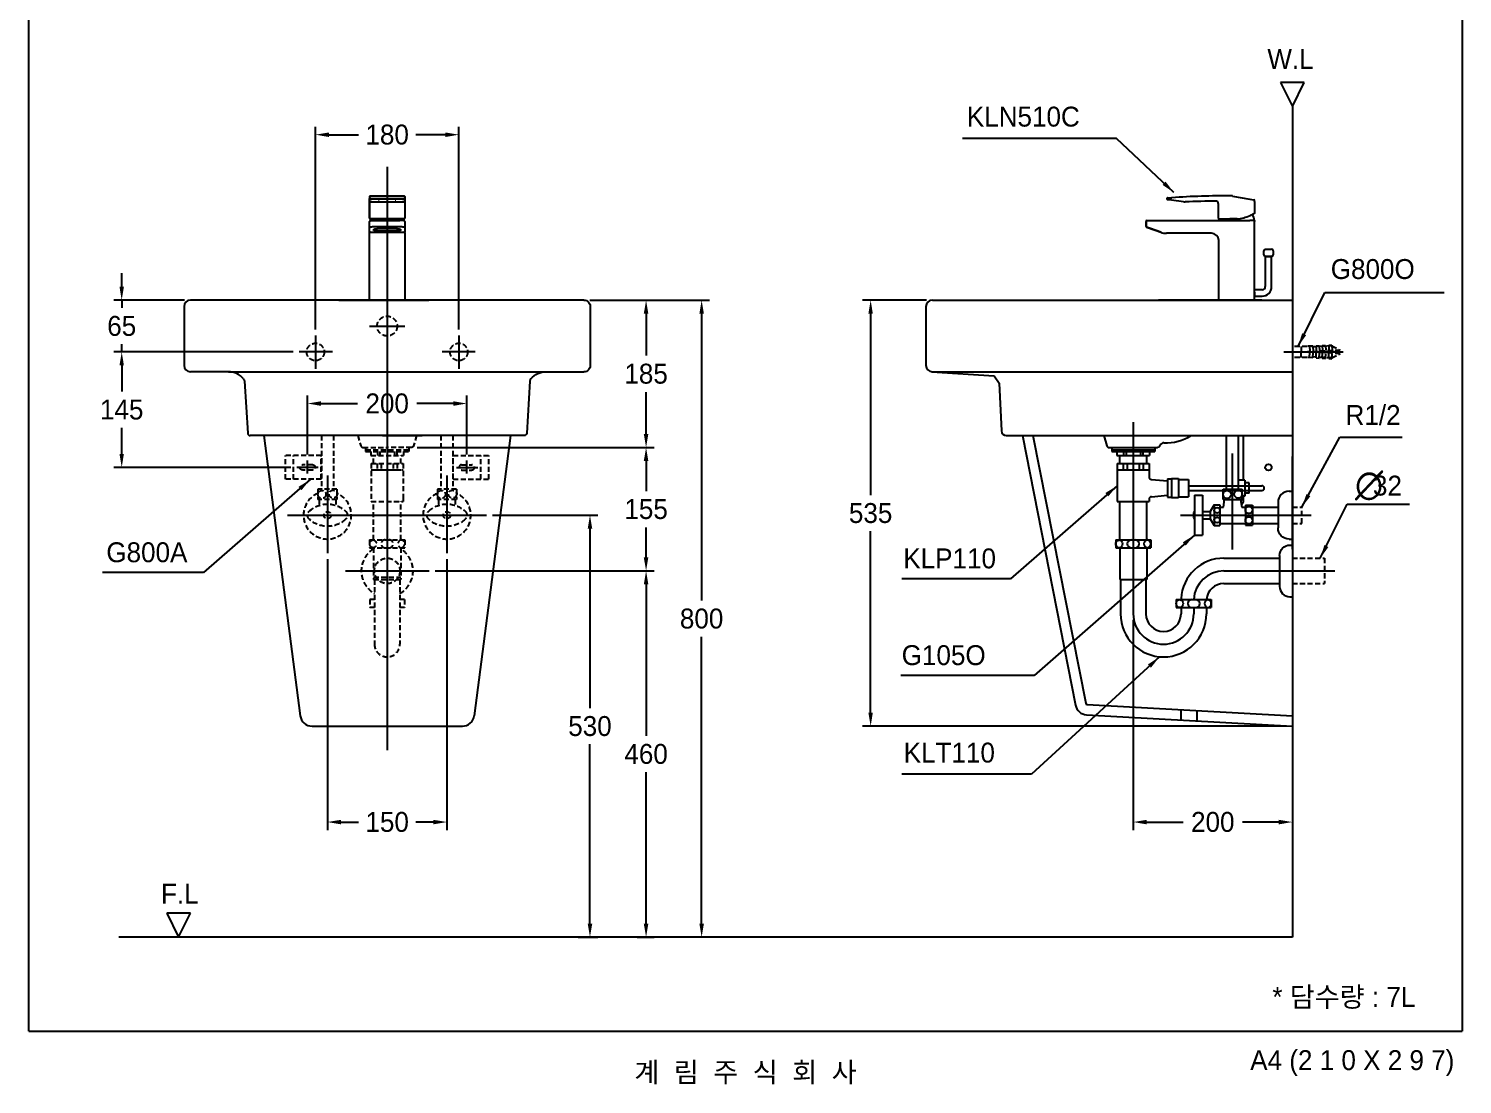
# Model space of a CAD drawing. Header units: millimetres. Extents: x 0 to 5737, y -67 to 2530.
# Drawn here: x 0 to 1800, y -67 to 1259 of the extents above; entities that cross this region are included whole.
import ezdxf
from ezdxf.enums import TextEntityAlignment as Align
from ezdxf.lldxf.tags import DXFTag

# ---------------------------------------------------------------- set-up
doc = ezdxf.new("R2010")
doc.units = ezdxf.units.MM
doc.linetypes.add('DASHED2', pattern=[9.525, 6.35, -3.175])
for name, color, linetype in [('TEXT', 7, 'Continuous'), ('내부선 및 부속', 4, 'Continuous'), ('도각라인', 7, 'Continuous'), ('외형선', 3, 'Continuous'), ('점선', 6, 'DASHED2'), ('중심선', 1, 'DASHED'), ('치수선', 7, 'Continuous')]:
    doc.layers.add(name, color=color, linetype=linetype)
doc.styles.add('____', font='')
doc.styles.add('타이틀', font='H2GTRM.TTF', dxfattribs={"height": 25})
doc.styles.get('____').set_extended_font_data('굴림')
tags = doc.linetypes.add('DASHDOT', pattern=[70, 31, -13, 13, -13]).pattern_tags.tags
tags[10:11] = [DXFTag(74, 4), DXFTag(75, 0), DXFTag(340, '0'), DXFTag(46, 0.0), DXFTag(50, 0.0), DXFTag(44, 0.0), DXFTag(45, 0.0)]
tags[8:9] = [DXFTag(74, 4), DXFTag(75, 0), DXFTag(340, '0'), DXFTag(46, 0.0), DXFTag(50, 0.0), DXFTag(44, 0.0), DXFTag(45, 0.0)]
tags[6:7] = [DXFTag(74, 4), DXFTag(75, 0), DXFTag(340, '0'), DXFTag(46, 0.0), DXFTag(50, 0.0), DXFTag(44, 0.0), DXFTag(45, 0.0)]
tags[4:5] = [DXFTag(74, 4), DXFTag(75, 0), DXFTag(340, '0'), DXFTag(46, 0.0), DXFTag(50, 0.0), DXFTag(44, 0.0), DXFTag(45, 0.0)]
tags = doc.linetypes.add('DASHED', pattern=[25.72, 12.86, -12.86]).pattern_tags.tags
tags[6:7] = [DXFTag(74, 4), DXFTag(75, 0), DXFTag(340, '0'), DXFTag(46, 0.0), DXFTag(50, 0.0), DXFTag(44, 0.0), DXFTag(45, 0.0)]
tags[4:5] = [DXFTag(74, 4), DXFTag(75, 0), DXFTag(340, '0'), DXFTag(46, 0.0), DXFTag(50, 0.0), DXFTag(44, 0.0), DXFTag(45, 0.0)]
doc.dimstyles.new('MSADIM', dxfattribs={"dimtxt": 33, "dimasz": 17, "dimexe": 10, "dimexo": 7.5, "dimgap": 10, "dimtad": 0, "dimtih": 1, "dimtoh": 1, "dimdec": 0, "dimzin": 1, "dimdsep": 46, "dimtxsty": '____', "dimcen": 11.25, "dimadec": 0, "dimazin": 0, "dimtfac": 1, "dimtdec": 0, "dimtix": 1, "dimtmove": 0, "dimatfit": 3, "dimfxl": 0, "dimtolj": 1, "dimtzin": 1, "dimarcsym": 0})

# ---------------------------------------------------------------- blocks, each defined once
blk = doc.blocks.new('*D77')
at = {"layer": '치수선', "color": 0, "linetype": 'Continuous', "lineweight": -2}
for p, q in [((360.1, 881.1), (360.1, 1135.7)), ((540.1, 881.1), (540.1, 1135.7)), ((377.1, 1125.7), (414.2, 1125.7)), ((523.1, 1125.7), (486.1, 1125.7))]:
    blk.add_line(p, q, dxfattribs=at)
at = {"layer": '치수선', "color": 0, "linetype": 'Continuous'}
for points in [[(377.1, 1128.5), (377.1, 1122.8), (360.1, 1125.7)], [(523.1, 1128.5), (523.1, 1122.8), (540.1, 1125.7)]]:
    blk.add_solid(points, dxfattribs=at)
at = {"layer": '치수선', "color": 0, "linetype": 'Continuous', "insert": (450.1, 1125.7), "char_height": 25, "attachment_point": 5, "style": '____'}
blk.add_mtext('\\A1;180', dxfattribs=at)
blk = doc.blocks.new('*D78')
at = {"layer": '치수선', "color": 0, "linetype": 'Continuous', "lineweight": -2}
for p, q in [((116.8, 934.9), (116.8, 951.9)), ((195.6, 917.9), (106.8, 917.9)), ((116.8, 917.9), (116.8, 908.2)), ((332, 852.9), (106.8, 852.9)), ((116.8, 852.9), (116.8, 862.6)), ((116.8, 835.9), (116.8, 818.9))]:
    blk.add_line(p, q, dxfattribs=at)
at = {"layer": '치수선', "color": 0, "linetype": 'Continuous'}
for points in [[(114, 934.9), (119.6, 934.9), (116.8, 917.9)], [(114, 835.9), (119.6, 835.9), (116.8, 852.9)]]:
    blk.add_solid(points, dxfattribs=at)
at = {"layer": '치수선', "color": 0, "linetype": 'Continuous', "insert": (116.8, 885.4), "char_height": 25, "attachment_point": 5, "style": '____'}
blk.add_mtext('\\A1;65', dxfattribs=at)
blk = doc.blocks.new('*D79')
at = {"layer": '치수선', "color": 0, "linetype": 'Continuous', "lineweight": -2}
for p, q in [((332, 852.9), (106.8, 852.9)), ((116.8, 835.9), (116.8, 803.2)), ((116.8, 724.9), (116.8, 757.5)), ((329.1, 707.9), (106.8, 707.9))]:
    blk.add_line(p, q, dxfattribs=at)
at = {"layer": '치수선', "color": 0, "linetype": 'Continuous'}
for points in [[(114, 835.9), (119.6, 835.9), (116.8, 852.9)], [(114, 724.9), (119.6, 724.9), (116.8, 707.9)]]:
    blk.add_solid(points, dxfattribs=at)
at = {"layer": '치수선', "color": 0, "linetype": 'Continuous', "insert": (116.8, 780.4), "char_height": 25, "attachment_point": 5, "style": '____'}
blk.add_mtext('\\A1;145', dxfattribs=at)
blk = doc.blocks.new('*D80')
at = {"layer": '치수선', "color": 0, "linetype": 'Continuous', "lineweight": -2}
for p, q in [((704.6, 917.9), (785.2, 917.9)), ((775.2, 900.9), (775.2, 848.2)), ((775.2, 749.9), (775.2, 802.5)), ((487.9, 732.9), (785.2, 732.9))]:
    blk.add_line(p, q, dxfattribs=at)
at = {"layer": '치수선', "color": 0, "linetype": 'Continuous'}
for points in [[(772.3, 900.9), (778, 900.9), (775.2, 917.9)], [(772.3, 749.9), (778, 749.9), (775.2, 732.9)]]:
    blk.add_solid(points, dxfattribs=at)
at = {"layer": '치수선', "color": 0, "linetype": 'Continuous', "insert": (775.2, 825.4), "char_height": 25, "attachment_point": 5, "style": '____'}
blk.add_mtext('\\A1;185', dxfattribs=at)
blk = doc.blocks.new('*D81')
at = {"layer": '치수선', "color": 0, "linetype": 'Continuous', "lineweight": -2}
for p, q in [((487.9, 732.9), (785.2, 732.9)), ((775.2, 715.9), (775.2, 678.2)), ((775.2, 594.9), (775.2, 632.5)), ((510.2, 577.9), (785.2, 577.9))]:
    blk.add_line(p, q, dxfattribs=at)
at = {"layer": '치수선', "color": 0, "linetype": 'Continuous'}
for points in [[(772.3, 715.9), (778, 715.9), (775.2, 732.9)], [(772.3, 594.9), (778, 594.9), (775.2, 577.9)]]:
    blk.add_solid(points, dxfattribs=at)
at = {"layer": '치수선', "color": 0, "linetype": 'Continuous', "insert": (775.2, 655.4), "char_height": 25, "attachment_point": 5, "style": '____'}
blk.add_mtext('\\A1;155', dxfattribs=at)
blk = doc.blocks.new('*D82')
at = {"layer": '치수선', "color": 0, "linetype": 'Continuous', "lineweight": -2}
for p, q in [((510.2, 577.9), (785.2, 577.9)), ((775.2, 560.9), (775.2, 370.7)), ((775.2, 134.9), (775.2, 325)), ((763.8, 117.9), (785.2, 117.9))]:
    blk.add_line(p, q, dxfattribs=at)
at = {"layer": '치수선', "color": 0, "linetype": 'Continuous'}
for points in [[(772.3, 560.9), (778, 560.9), (775.2, 577.9)], [(772.3, 134.9), (778, 134.9), (775.2, 117.9)]]:
    blk.add_solid(points, dxfattribs=at)
at = {"layer": '치수선', "color": 0, "linetype": 'Continuous', "insert": (775.2, 347.9), "char_height": 25, "attachment_point": 5, "style": '____'}
blk.add_mtext('\\A1;460', dxfattribs=at)
blk = doc.blocks.new('*D83')
at = {"layer": '치수선', "color": 0, "linetype": 'Continuous', "lineweight": -2}
for p, q in [((582.2, 647.9), (714.7, 647.9)), ((704.7, 630.9), (704.7, 405.7)), ((704.7, 134.9), (704.7, 360.1)), ((690, 117.9), (714.7, 117.9))]:
    blk.add_line(p, q, dxfattribs=at)
at = {"layer": '치수선', "color": 0, "linetype": 'Continuous'}
for points in [[(701.9, 630.9), (707.6, 630.9), (704.7, 647.9)], [(701.9, 134.9), (707.6, 134.9), (704.7, 117.9)]]:
    blk.add_solid(points, dxfattribs=at)
at = {"layer": '치수선', "color": 0, "linetype": 'Continuous', "insert": (704.7, 382.9), "char_height": 25, "attachment_point": 5, "style": '____'}
blk.add_mtext('\\A1;530', dxfattribs=at)
blk = doc.blocks.new('*D84')
at = {"layer": '치수선', "color": 0, "linetype": 'Continuous', "lineweight": -2}
for p, q in [((704.6, 917.9), (854.9, 917.9)), ((844.9, 900.9), (844.9, 540.7)), ((844.9, 134.9), (844.9, 495.1)), ((842.3, 117.9), (834.9, 117.9))]:
    blk.add_line(p, q, dxfattribs=at)
at = {"layer": '치수선', "color": 0, "linetype": 'Continuous'}
for points in [[(842.1, 900.9), (847.8, 900.9), (844.9, 917.9)], [(842.1, 134.9), (847.8, 134.9), (844.9, 117.9)]]:
    blk.add_solid(points, dxfattribs=at)
at = {"layer": '치수선', "color": 0, "linetype": 'Continuous', "insert": (844.9, 517.9), "char_height": 25, "attachment_point": 5, "style": '____'}
blk.add_mtext('\\A1;800', dxfattribs=at)
blk = doc.blocks.new('*D85')
at = {"layer": '치수선', "color": 0, "linetype": 'Continuous', "lineweight": -2}
for p, q in [((375.1, 592.8), (375.1, 252.5)), ((525.1, 592.8), (525.1, 252.5)), ((392.1, 262.5), (414.2, 262.5)), ((508.1, 262.5), (486.1, 262.5))]:
    blk.add_line(p, q, dxfattribs=at)
at = {"layer": '치수선', "color": 0, "linetype": 'Continuous'}
for points in [[(392.1, 265.3), (392.1, 259.6), (375.1, 262.5)], [(508.1, 265.3), (508.1, 259.6), (525.1, 262.5)]]:
    blk.add_solid(points, dxfattribs=at)
at = {"layer": '치수선', "color": 0, "linetype": 'Continuous', "insert": (450.1, 262.5), "char_height": 25, "attachment_point": 5, "style": '____'}
blk.add_mtext('\\A1;150', dxfattribs=at)
blk = doc.blocks.new('*D86')
at = {"layer": '치수선', "color": 0, "linetype": 'Continuous', "lineweight": -2}
for p, q in [((350.1, 723.9), (350.1, 798.1)), ((550.1, 723.9), (550.1, 798.1)), ((367.1, 788.1), (412.8, 788.1)), ((533.1, 788.1), (487.4, 788.1))]:
    blk.add_line(p, q, dxfattribs=at)
at = {"layer": '치수선', "color": 0, "linetype": 'Continuous'}
for points in [[(367.1, 790.9), (367.1, 785.2), (350.1, 788.1)], [(533.1, 790.9), (533.1, 785.2), (550.1, 788.1)]]:
    blk.add_solid(points, dxfattribs=at)
at = {"layer": '치수선', "color": 0, "linetype": 'Continuous', "insert": (450.1, 788.1), "char_height": 25, "attachment_point": 5, "style": '____'}
blk.add_mtext('\\A1;200', dxfattribs=at)
blk = doc.blocks.new('*D87')
at = {"layer": '치수선', "color": 0, "linetype": 'Continuous', "lineweight": -2}
for p, q in [((1127.1, 917.9), (1047.1, 917.9)), ((1057.1, 900.9), (1057.1, 673.2)), ((1057.1, 399.9), (1057.1, 627.6)), ((1579.1, 382.9), (1047.1, 382.9))]:
    blk.add_line(p, q, dxfattribs=at)
at = {"layer": '치수선', "color": 0, "linetype": 'Continuous'}
for points in [[(1054.3, 900.9), (1059.9, 900.9), (1057.1, 917.9)], [(1054.3, 399.9), (1059.9, 399.9), (1057.1, 382.9)]]:
    blk.add_solid(points, dxfattribs=at)
at = {"layer": '치수선', "color": 0, "linetype": 'Continuous', "insert": (1057.1, 650.4), "char_height": 25, "attachment_point": 5, "style": '____'}
blk.add_mtext('\\A1;535', dxfattribs=at)
blk = doc.blocks.new('*D88')
at = {"layer": '치수선', "color": 0, "linetype": 'Continuous', "lineweight": -2}
for p, q in [((1386.8, 516.4), (1386.8, 252.5)), ((1586.6, 284.8), (1586.6, 252.5)), ((1403.8, 262.5), (1449.4, 262.5)), ((1569.6, 262.5), (1524, 262.5))]:
    blk.add_line(p, q, dxfattribs=at)
at = {"layer": '치수선', "color": 0, "linetype": 'Continuous'}
for points in [[(1403.8, 265.3), (1403.8, 259.6), (1386.8, 262.5)], [(1569.6, 265.3), (1569.6, 259.6), (1586.6, 262.5)]]:
    blk.add_solid(points, dxfattribs=at)
at = {"layer": '치수선', "color": 0, "linetype": 'Continuous', "insert": (1486.7, 262.5), "char_height": 25, "attachment_point": 5, "style": '____'}
blk.add_mtext('\\A1;200', dxfattribs=at)

msp = doc.modelspace()

# ---------------------------------------------------------------- linework, layer by layer
at = {"layer": '내부선 및 부속', "linetype": 'Continuous'}
for p, q in [((428.1, 1047.9), (428.1, 1045.6)), ((428.1, 1047.9), (428.1, 1047.7)), ((428.1, 1047.7), (428.1, 1043.9)), ((428.1, 1044.4), (428.1, 1045.6)), ((428.1, 1042.3), (428.1, 1044.4)), ((429.1, 1048.9), (471.1, 1048.9)), ((466.1, 1045.3), (434.1, 1045.3)), ((434.1, 1045.3), (434.1, 1045.1)), ((434.1, 1045.1), (466.1, 1045.1)), ((440.1, 1044.7), (439.1, 1044.7)), ((439.1, 1044.7), (439.1, 1044.1)), ((439.1, 1044.1), (439.1, 1043.8)), ((440.1, 1043.8), (440.1, 1044.7)), ((440.1, 1044.1), (440.1, 1044.7)), ((440.1, 1043.8), (440.1, 1044.1)), ((460.1, 1044.7), (460.1, 1044.1)), ((461.1, 1044.7), (460.1, 1044.7)), ((460.1, 1044.1), (460.1, 1043.8)), ((461.1, 1044.1), (461.1, 1044.7)), ((461.1, 1043.8), (461.1, 1044.7)), ((461.1, 1043.8), (461.1, 1044.1)), ((466.1, 1045.1), (466.1, 1045.3)), ((472.1, 1047.9), (472.1, 1045.6)), ((472.1, 1045.6), (472.1, 1044.4)), ((472.1, 1044.4), (472.1, 1042.3)), ((1429.1, 1045.1), (1429.1, 1045.3)), ((1429.1, 1045.3), (1429.1, 1045.1)), ((1435, 1043.4), (1430, 1044.1)), ((1511.6, 1048.7), (1533.3, 1044.9)), ((1533.3, 1044.9), (1538.3, 1044)), ((428.1, 1043.9), (428.1, 1043.1)), ((428.1, 1020.9), (428.1, 1043.5)), ((428.1, 1043.5), (428.1, 1042.2)), ((428.1, 1041.9), (428.1, 1043.1)), ((428.1, 1042.2), (428.1, 1042.3)), ((428.1, 1041.9), (428.1, 1025)), ((429.1, 1041.3), (471.1, 1041.3)), ((439.1, 1043.8), (440.1, 1043.8)), ((460.1, 1043.8), (461.1, 1043.8)), ((461.1, 1043.8), (460.1, 1043.8)), ((461.1, 1043.8), (461.1, 1043.8)), ((471.1, 1041.2), (471.1, 1041.3)), ((472.1, 1043.5), (472.1, 1043.5)), ((472.1, 1043.5), (472.1, 1020.9)), ((472.1, 1042.2), (472.1, 1042.3)), ((1450.1, 1041.3), (1435, 1043.4)), ((1493.7, 1020.9), (1493.7, 1039.5)), ((1539.1, 1043), (1539.1, 1042.9)), ((1539.1, 1041.9), (1539.1, 1042.9)), ((1539.1, 1041.9), (1539.1, 1027.5)), ((428.1, 1025), (428.1, 1020.9)), ((428.1, 1008.8), (428.1, 1016.9)), ((428.1, 917.9), (428.1, 1016.9)), ((428.1, 1004), (428.1, 1008.8)), ((429.6, 1019.9), (429.1, 1019.9)), ((429.1, 1017.9), (434.1, 1017.9)), ((470.7, 1019.9), (429.6, 1019.9)), ((434.1, 1017.9), (466.1, 1017.9)), ((434.1, 1010.6), (466.1, 1010.6)), ((471.1, 1017.9), (466.1, 1017.9)), ((471.1, 1019.9), (470.7, 1019.9)), ((472.1, 1016.9), (472.1, 1008.8)), ((472.1, 1008.8), (472.1, 1004)), ((1402.9, 1010.6), (1402.9, 1016.9)), ((1402.9, 1016.9), (1402.9, 1010.6)), ((1408.5, 1007.8), (1403.5, 1009.6)), ((1403.5, 1009.6), (1408.5, 1007.8)), ((1403.9, 1017.9), (1408.9, 1017.9)), ((1408.9, 1017.9), (1533.1, 1017.9)), ((1494.7, 1019.9), (1508.1, 1019.9)), ((1495.2, 1019.9), (1499.6, 1019.9)), ((1510.1, 1019.9), (1508.1, 1019.9)), ((1517.1, 1019.9), (1510.1, 1019.9)), ((1538.1, 1017.9), (1533.1, 1017.9)), ((1538.1, 1017.9), (1539.1, 1017.9)), ((1539.1, 1017.9), (1539.1, 1016.9)), ((1539.1, 917.9), (1539.1, 1016.9)), ((428.1, 1002.9), (428.1, 1004)), ((428.1, 917.9), (428.1, 1002.9)), ((429.1, 1003.1), (471.1, 1003.1)), ((463.1, 1007.6), (437.1, 1007.6)), ((437.1, 1004.9), (437.1, 1007.6)), ((437.1, 1004.9), (463.1, 1004.9)), ((463.1, 1004.9), (463.1, 1007.6)), ((472.1, 1002.9), (472.1, 1004)), ((472.1, 1002.9), (472.1, 1002.9)), ((472.1, 1002.9), (472.1, 917.9)), ((1408.5, 1007.8), (1421.6, 1003.1)), ((1421.6, 1003.1), (1408.5, 1007.8)), ((1409.2, 1007.6), (1416.7, 1004.9)), ((1416.7, 1004.9), (1409.2, 1007.6)), ((1485.1, 1001.9), (1428.4, 1001.9)), ((1494.1, 917.9), (1494.1, 992.9)), ((1550.6, 974.8), (1550.6, 979.9)), ((1556.6, 972.9), (1552.5, 972.9)), ((1552.6, 981.9), (1560.6, 981.9)), ((1552.6, 972.9), (1552.6, 934.9)), ((1552.6, 972.9), (1560.6, 972.9)), ((1558.9, 972.9), (1554.2, 972.9)), ((1560.6, 972.9), (1556.6, 972.9)), ((1560.6, 972.9), (1556.6, 972.9)), ((1560.6, 934.9), (1560.6, 972.9)), ((1562.6, 980), (1562.6, 974.8)), ((1539.1, 949.9), (1539.1, 954.9)), ((1539.1, 927.9), (1539.1, 949.9)), ((1548.6, 930.9), (1539.1, 930.9)), ((1539.1, 927.9), (1539.1, 922.9)), ((1539.1, 922.9), (1548.6, 922.9)), ((428.7, 917.9), (471.6, 917.9)), ((1539.1, 917.9), (1494.1, 917.9)), ((1528.6, 917.9), (1531.6, 917.9)), ((1528.6, 917.9), (1534.6, 917.9)), ((250.8, 827.9), (649.5, 827.9)), ((1134.6, 827.9), (1586.6, 827.9)), ((1260.9, 747.9), (1327.1, 411.8)), ((1349.7, 747.9), (1353.5, 735)), ((1504.1, 680.6), (1504.1, 747.9)), ((1519.1, 680.6), (1519.1, 747.9)), ((1524.8, 747.9), (1524.8, 691.9)), ((1356.4, 732.9), (1417.3, 732.9)), ((1359.8, 732.9), (1413.8, 732.9)), ((1359.8, 732.9), (1359.8, 727.9)), ((1359.8, 729.9), (1413.8, 729.9)), ((1359.8, 727.9), (1413.8, 727.9)), ((1366.3, 727.9), (1366.3, 722.9)), ((1366.3, 722.9), (1407.3, 722.9)), ((1369.8, 712.9), (1369.8, 722.9)), ((1374.8, 727.9), (1374.8, 722.9)), ((1377.8, 727.9), (1377.8, 722.9)), ((1395.8, 727.9), (1395.8, 722.9)), ((1398.8, 727.9), (1398.8, 722.9)), ((1403.8, 712.9), (1403.8, 722.9)), ((1407.3, 727.9), (1407.3, 722.9)), ((1413.8, 732.9), (1413.8, 727.9)), ((1420, 734.5), (1420.7, 735.9)), ((1586.6, 605.3), (1586.6, 721.5)), ((1366.8, 712.9), (1366.8, 664.9)), ((1366.8, 712.9), (1406.8, 712.9)), ((1366.8, 704.9), (1406.8, 704.9)), ((1369.8, 704.9), (1403.8, 704.9)), ((1374.3, 712.9), (1374.3, 704.9)), ((1379.3, 712.9), (1379.3, 704.9)), ((1394.3, 712.9), (1394.3, 704.9)), ((1399.3, 712.9), (1399.3, 704.9)), ((1406.8, 712.9), (1406.8, 695.6)), ((1409.6, 692.6), (1429.8, 690.9)), ((1429.8, 693.4), (1429.8, 670.4)), ((1429.8, 693.4), (1434.8, 693.4)), ((1434.8, 693.9), (1434.8, 669.9)), ((1434.8, 693.9), (1443.8, 693.9)), ((1443.8, 693.9), (1443.8, 669.9)), ((1443.8, 692.6), (1456.3, 692.6)), ((1456.3, 692.6), (1456.3, 671.1)), ((1456.3, 684.9), (1548.3, 684.9)), ((1526.8, 691.9), (1519.1, 691.9)), ((1526.8, 691.9), (1526.8, 671.9)), ((1532.3, 688.4), (1526.8, 688.4)), ((1532.3, 675.4), (1532.3, 688.4)), ((1406.8, 668.1), (1406.8, 664.9)), ((1409.6, 671.1), (1429.8, 672.9)), ((1429.8, 670.4), (1434.8, 670.4)), ((1434.8, 669.9), (1443.8, 669.9)), ((1443.8, 671.1), (1456.3, 671.1)), ((1456.3, 678.9), (1548.3, 678.9)), ((1463.6, 672.9), (1463.6, 622.9)), ((1463.6, 672.9), (1473.6, 672.9)), ((1473.6, 672.9), (1473.6, 622.9)), ((1499.6, 680.6), (1523.6, 680.6)), ((1499.6, 667.6), (1499.6, 680.6)), ((1499.6, 667.6), (1523.6, 667.6)), ((1500.1, 658.1), (1501.6, 667.6)), ((1521.6, 667.6), (1523.1, 658.1)), ((1523.6, 667.6), (1523.6, 680.6)), ((1526.8, 671.9), (1523.6, 671.9)), ((1524.8, 671.9), (1524.8, 664.2)), ((1532.3, 675.4), (1526.8, 675.4)), ((1582.6, 677.9), (1586.6, 677.9)), ((1366.8, 664.9), (1406.8, 664.9)), ((1369.8, 616.9), (1369.8, 664.9)), ((1403.8, 616.9), (1403.8, 664.9)), ((1473.6, 652.6), (1483.6, 652.6)), ((1488.6, 660.9), (1483.6, 652.6)), ((1483.6, 652.6), (1483.6, 643.1)), ((1488.6, 660.9), (1495.6, 660.9)), ((1488.6, 660.9), (1488.6, 634.9)), ((1495.6, 660.9), (1495.6, 634.9)), ((1495.6, 658.1), (1500.1, 658.1)), ((1523.1, 658.1), (1527.6, 658.1)), ((1527.6, 660.4), (1527.6, 635.4)), ((1527.6, 660.4), (1536.6, 660.4)), ((1536.6, 660.4), (1536.6, 635.4)), ((1536.6, 658.1), (1568.6, 658.1)), ((1568.6, 663.9), (1568.6, 631.9)), ((1473.6, 643.1), (1483.6, 643.1)), ((1483.6, 643.1), (1488.6, 634.9)), ((1488.6, 634.9), (1495.6, 634.9)), ((1495.6, 637.6), (1527.6, 637.6)), ((1527.6, 635.4), (1536.6, 635.4)), ((1536.6, 637.6), (1568.6, 637.6)), ((1586.6, 630.4), (1586.6, 565.4)), ((1364.8, 616.9), (1408.8, 616.9)), ((1364.8, 616.9), (1364.8, 606.9)), ((1408.8, 616.9), (1408.8, 606.9)), ((1463.6, 622.9), (1473.6, 622.9)), ((1582.6, 617.9), (1586.6, 617.9)), ((1364.8, 606.9), (1408.8, 606.9)), ((1369.8, 606.9), (1369.8, 566.9)), ((1403.8, 606.9), (1403.8, 566.9)), ((1570.6, 597.4), (1570.6, 561.9)), ((1583.6, 610.4), (1586.6, 610.4)), ((1500.7, 593.9), (1570.6, 593.9)), ((1369.8, 566.9), (1403.8, 566.9)), ((1370.8, 566.9), (1370.8, 523.9)), ((1402.8, 566.9), (1402.8, 523.9)), ((1500.7, 561.9), (1570.6, 561.9)), ((1570.6, 561.9), (1570.6, 558.4)), ((1440.8, 541.9), (1484.8, 541.9)), ((1440.8, 541.9), (1440.8, 531.9)), ((1446.8, 541.9), (1446.8, 543)), ((1484.8, 541.9), (1484.8, 531.9)), ((1583.6, 545.4), (1586.6, 545.4)), ((1440.8, 531.9), (1484.8, 531.9)), ((1446.8, 531.9), (1446.8, 523.9)), ((1478.8, 531.9), (1478.8, 523.9)), ((1329, 410.2), (1586.6, 395.9)), ((1446.6, 403.7), (1446.6, 390.7)), ((1466.6, 402.6), (1466.6, 389.5))]:
    msp.add_line(p, q, dxfattribs=at)
at = {"layer": '내부선 및 부속', "linetype": 'Continuous', "flags": 128}
for points in [[(1420, 734.5, -0.284079), (1417.3, 732.9)], [(1582.6, 617.9, -0.414214), (1568.6, 631.9)], [(1369.1, 606.9, -0.859727), (1369.1, 616.8)], [(1369.1, 616.8, -0.859727), (1369.1, 606.9)], [(1570.6, 597.4, -0.414214), (1583.6, 610.4)], [(1445.1, 531.9, -0.859727), (1445.1, 541.8)], [(1445.1, 541.8, -0.859727), (1445.1, 531.9)]]:
    msp.add_lwpolyline(points, format="xyb", dxfattribs=at)
at = {"layer": '내부선 및 부속', "linetype": 'Continuous'}
for centre, radius in [((1504.6, 674), 5), ((1518.6, 674.3), 5), ((1492.1, 653.9), 3.5), ((1532.1, 654.4), 4.5), ((1492.1, 641.9), 3.5), ((1532.1, 641.4), 4.5)]:
    msp.add_circle(centre, radius, dxfattribs=at)
for centre, radius, start, end in [((1430.1, 1045.1), 1, 202.1993, 262.1993), ((1430.1, 1045.1), 1, 202.1993, 262.1993), ((1430.1, 1045.1), 1, 202.1993, 262.1993), ((1430.1, 1045.1), 1, 202.1993, 262.1993), ((1502.8, 48.9), 1000, 89.5936, 93.8863), ((1509.9, 1038.9), 10, 80, 89.5936), ((471.1, 1042.2), 1, 270, 0), ((1451.5, 1051.2), 10, 262.1993, 272.9349), ((1502.8, 48.9), 993.6, 90.6538, 92.9349), ((1490.3, 1039.3), 3.34, 2.007, 69.3544), ((429.1, 1020.9), 1, 180, 270), ((429.1, 1016.9), 1, 90, 180), ((429.1, 1016.9), 1, 90, 180), ((457.8, 1012.8), 27.6, 165.1842, 169.4357), ((443.5, 1012.8), 27.6, 10.5643, 14.8158), ((471.1, 1020.9), 1, 270, 0), ((471.1, 1016.9), 1, 0, 90), ((1403.9, 1016.9), 1, 90, 180), ((1403.9, 1016.9), 1, 90, 180), ((1494.7, 1020.9), 1, 180, 270), ((1526.3, 1012.8), 27.6, 165.1842, 169.4357), ((1511.6, 1075.4), 55.8, 275.72, 293.156), ((1512, 1012.8), 27.6, 10.5643, 27.3016), ((1428.4, 1021.9), 20, 250, 270), ((1428.4, 1021.9), 20, 250, 270), ((1485.1, 992.9), 9, 0, 90), ((1552.6, 979.9), 2, 90, 180), ((1552.5, 974.8), 1.92, 180, 270), ((1560.6, 980), 1.92, 0, 90), ((1560.6, 974.8), 1.92, 270, 0), ((1548.6, 934.9), 4, 270, 0), ((1548.6, 934.9), 12, 270, 0), ((1425.1, 733.7), 5, 87.965, 153.4349), ((1427.4, 798.6), 60, 267.965, 302.2112), ((1356.4, 735.9), 3, 196.3257, 270), ((1409.8, 695.6), 3, 180, 265.0303), ((1548.3, 681.9), 3, 270, 90), ((1409.8, 668.1), 3, 94.9697, 180), ((1582.6, 663.9), 14, 90, 180), ((1470.1, 647.9), 7.84, 144.9654, 215.0346), ((1521.8, 664.2), 3, 285.5095, 0), ((1384.3, 611.9), 5, 90, 270), ((1389.3, 611.9), 5, 270, 90), ((1405.3, 611.9), 5, 98.6269, 261.3731), ((1403.8, 611.9), 5, 278.6269, 81.3731), ((1500.7, 539.9), 54, 90, 176.6714), ((1500.7, 539.9), 22, 90, 174.7841), ((1583.6, 558.4), 13, 180, 270), ((1460.3, 536.9), 5, 90, 270), ((1465.3, 536.9), 5, 270, 90), ((1481.3, 536.9), 5, 98.6269, 261.3731), ((1479.8, 536.9), 5, 278.6269, 81.3731), ((1424.8, 523.9), 54, 180, 0), ((1424.8, 523.9), 22, 180, 0), ((1329.1, 412.2), 2, 191.1547, 266.8202)]:
    msp.add_arc(centre, radius, start, end, dxfattribs=at)
for points, knots in [([(428.1, 1048), (428.2, 1048.1), (428.2, 1048.2), (428.2, 1048.3), (428.4, 1048.6), (428.6, 1048.8), (428.8, 1048.9), (429, 1048.9), (429.1, 1048.9)], [0, 0, 0, 0, 0.097046, 0.215477, 0.366984, 0.6013, 0.806128, 1, 1, 1, 1]), ([(434.1, 1045.3), (433.7, 1045.3), (433, 1045.3), (432.1, 1045.3), (431.5, 1045.3), (430.9, 1045.3), (430.2, 1045.3), (429.6, 1045.4), (429.1, 1045.4), (428.9, 1045.4), (428.8, 1045.5), (428.6, 1045.5), (428.2, 1045.5), (428.1, 1045.6), (428.1, 1045.6)], [0, 0, 0, 0, 0.142857, 0.214286, 0.285714, 0.357143, 0.428571, 0.571429, 0.642857, 0.678571, 0.696429, 0.714286, 0.857143, 1, 1, 1, 1]), ([(428.1, 1044.4), (428.1, 1044.5), (428.5, 1044.7), (430.3, 1044.9), (432.3, 1045), (433.7, 1045.1), (434.1, 1045.1)], [0, 0, 0, 0, 0.285714, 0.571429, 0.857143, 1, 1, 1, 1]), ([(472, 1045.5), (472, 1045.5), (471.9, 1045.5), (471.6, 1045.5), (470.9, 1045.4), (470.1, 1045.3), (469.3, 1045.3), (468.6, 1045.3), (467.5, 1045.3), (466.6, 1045.3), (466.1, 1045.3)], [0, 0, 0, 0, 0.022938, 0.185782, 0.348626, 0.511469, 0.592891, 0.674313, 0.837156, 1, 1, 1, 1]), ([(466.1, 1045.1), (467, 1045.1), (468.8, 1045), (471, 1044.8), (471.8, 1044.6), (472, 1044.5), (472, 1044.5)], [0, 0, 0, 0, 0.32589, 0.651781, 0.977671, 1, 1, 1, 1]), ([(471.1, 1048.9), (471.1, 1048.9), (471.3, 1048.9), (471.5, 1048.9), (471.7, 1048.7), (471.9, 1048.6), (472, 1048.4), (472.1, 1048.3), (472.1, 1048.1), (472.1, 1048), (472.1, 1048), (472.1, 1048)], [0, 0, 0, 0, 0.020818, 0.239105, 0.419032, 0.574027, 0.708164, 0.821662, 0.913084, 0.980269, 1, 1, 1, 1]), ([(1430.1, 1046.3), (1429.9, 1046.2), (1429.7, 1046.2), (1429.5, 1046), (1429.3, 1045.8), (1429.2, 1045.6), (1429.1, 1045.4), (1429.1, 1045.3)], [0, 0, 0, 0, 0.285714, 0.428571, 0.571429, 0.785714, 1, 1, 1, 1]), ([(1430.1, 1046.3), (1430.1, 1046.3), (1430.1, 1046.3), (1430.5, 1046.3), (1430.8, 1046.3), (1431.3, 1046.3), (1431.9, 1046.4), (1432.9, 1046.5), (1433.9, 1046.5), (1434.7, 1046.6), (1435.1, 1046.6)], [0, 0, 0, 0, 0.142857, 0.285714, 0.357143, 0.428571, 0.571429, 0.714286, 0.857143, 1, 1, 1, 1]), ([(1538.5, 1026.5), (1538.5, 1026.5), (1538.4, 1026.5), (1538.2, 1026.3), (1537.8, 1026.1), (1537.4, 1026), (1537.1, 1025.8), (1536.7, 1025.6), (1536.2, 1025.3), (1535.5, 1025), (1534.9, 1024.7), (1534.3, 1024.4), (1534.1, 1024.3), (1533.9, 1024.3)], [0, 0, 0, 0, 0.022972, 0.19686, 0.283804, 0.370748, 0.457692, 0.5229, 0.63158, 0.718524, 0.892412, 0.935884, 1, 1, 1, 1]), ([(1538.1, 1026.3), (1538.1, 1026.3), (1538.1, 1026.3), (1538, 1026.3), (1538, 1026.3), (1537.9, 1026.2), (1537.9, 1026.2), (1537.8, 1026.2), (1537.8, 1026.1), (1537.7, 1026.1), (1537.7, 1026.1), (1537.6, 1026), (1537.5, 1026), (1537.5, 1026), (1537.4, 1026), (1537.3, 1025.9), (1537.3, 1025.9), (1537.1, 1025.8), (1537, 1025.7), (1536.9, 1025.7), (1536.8, 1025.6), (1536.6, 1025.5), (1536.6, 1025.5), (1536.5, 1025.5), (1536.5, 1025.5), (1536.5, 1025.5)], [0, 0, 0, 0, 0.147203, 0.147203, 0.295653, 0.295653, 0.37051, 0.37051, 0.483564, 0.483564, 0.521467, 0.521467, 0.597561, 0.597561, 0.635788, 0.635788, 0.751471, 0.751471, 0.829397, 0.829397, 0.947331, 0.947331, 0.986892, 0.986892, 1, 1, 1, 1]), ([(1539, 1027.4), (1539, 1027.3), (1539, 1027.1), (1538.9, 1026.9), (1538.7, 1026.7), (1538.6, 1026.6), (1538.5, 1026.5)], [0, 0, 0, 0, 0.250001, 0.499999, 0.749998, 1, 1, 1, 1]), ([(1539, 1027.4), (1539, 1027.4), (1539.1, 1027.4), (1539.1, 1027.5), (1539.1, 1027.5)], [0, 0, 0, 0, 0.15708, 1, 1, 1, 1]), ([(428.1, 1008.8), (428.1, 1009), (428.5, 1009.6), (430.3, 1010.2), (432.3, 1010.5), (433.7, 1010.6), (434.1, 1010.6)], [0, 0, 0, 0, 0.285714, 0.571429, 0.857143, 1, 1, 1, 1]), ([(466.1, 1010.6), (467, 1010.6), (468.8, 1010.5), (471, 1009.9), (471.8, 1009.4), (472, 1009.1), (472, 1009.1)], [0, 0, 0, 0, 0.326484, 0.652968, 0.979452, 1, 1, 1, 1]), ([(1402.9, 1010.6), (1402.9, 1010.5), (1402.9, 1010.3), (1403, 1010.1), (1403.1, 1009.9), (1403.3, 1009.8), (1403.4, 1009.7), (1403.5, 1009.6)], [0, 0, 0, 0, 0.214286, 0.428571, 0.571429, 0.714286, 1, 1, 1, 1]), ([(428.1, 1002.9), (428.1, 1002.9), (428.1, 1002.9), (428.1, 1002.8), (428.2, 1002.7), (428.2, 1002.6)], [0, 0, 0, 0, 0.003909, 0.003909, 1, 1, 1, 1]), ([(472.1, 1002.7), (472.1, 1002.7), (472.1, 1002.7), (472.1, 1002.7), (472.1, 1002.7)], [0, 0, 0, 0, 0.705199, 1, 1, 1, 1])]:
    msp.add_open_spline(points, degree=3, knots=knots, dxfattribs=at)
for points, degree in [([(472.1, 1045.8), (472.1, 1045.7), (472, 1045.5)], 2), ([(472.1, 1045.6), (472.1, 1045.6), (472.1, 1045.6), (472, 1045.5)], 3), ([(472, 1044.5), (472.1, 1044.3), (472.1, 1044.2)], 2), ([(472, 1044.5), (472.1, 1044.5), (472.1, 1044.4), (472.1, 1044.4)], 3), ([(472.1, 1045.8), (472.1, 1045.7), (472.1, 1045.7), (472.1, 1045.6)], 3), ([(472.1, 1044.4), (472.1, 1044.3), (472.1, 1044.2), (472.1, 1044.2)], 3), ([(1430.1, 1046.3), (1429.6, 1046.2), (1429.1, 1045.8), (1429.1, 1045.3)], 3), ([(1429.1, 1045.1), (1429.1, 1044.6), (1429.5, 1044.1), (1430, 1044.1)], 3), ([(1429.8, 1046.2), (1429.8, 1046.2), (1429.9, 1046.2), (1429.9, 1046.2)], 3), ([(1533.3, 1044.9), (1533.3, 1044.9), (1533.3, 1044.9), (1533.3, 1044.9)], 3), ([(1539.1, 1043), (1539.1, 1043.5), (1538.8, 1043.9), (1538.3, 1044)], 3), ([(471.6, 1041.4), (471.6, 1041.3), (471.6, 1041.3), (471.6, 1041.2)], 3), ([(471.7, 1041.4), (471.7, 1041.4), (471.7, 1041.3), (471.6, 1041.2)], 3), ([(472, 1009.1), (472.1, 1009), (472.1, 1008.9), (472.1, 1008.8)], 3), ([(472, 1009.1), (472.1, 1008.8), (472.1, 1008.6)], 2), ([(472.1, 1008.8), (472.1, 1008.7), (472.1, 1008.6), (472.1, 1008.6)], 3), ([(1402.9, 1010.6), (1402.9, 1010.2), (1403.2, 1009.8), (1403.5, 1009.6)], 3), ([(1534, 1024.3), (1533.8, 1024.2), (1533.5, 1024.1)], 2), ([(1533.5, 1024.1), (1533.5, 1024.1), (1533.5, 1024.1), (1533.5, 1024.1)], 3)]:
    msp.add_open_spline(points, degree=degree, dxfattribs=at)
for points in [[(429.1, 1041.3), (428.1, 1041.3), (428.1, 1042.3)], [(472.1, 1042.3), (472.1, 1041.3), (471.1, 1041.3)], [(429.1, 1003.1), (428.1, 1003.1), (428.1, 1004)], [(472.1, 1004), (472.1, 1003.1), (471.1, 1003.1)]]:
    msp.add_rational_spline(points, [1, 0.707106769085, 1], degree=2, dxfattribs=at)
for points in [[(437.1, 1004.9), (433.1, 1004.9), (433.1, 1006.2), (433.1, 1007.6), (437.1, 1007.6)], [(463.1, 1007.6), (467.1, 1007.6), (467.1, 1006.2), (467.1, 1004.9), (463.1, 1004.9)]]:
    msp.add_rational_spline(points, [1, 0.707106769085, 1, 0.707106769085, 1], degree=2, knots=[0, 0, 0, 0.5, 0.5, 1, 1, 1], dxfattribs=at)
at = {"layer": '도각라인', "color": 7}
for p, q in [((0, 0), (0, 2530)), ((1800, 2530), (1800, 0)), ((0, 0), (1800, 0))]:
    msp.add_line(p, q, dxfattribs=at)
at = {"layer": '외형선', "linetype": 'Continuous'}
for p, q in [((1601.6, 1191.1), (1571.6, 1191.1)), ((1571.6, 1191.1), (1586.6, 1161.1)), ((1586.6, 1161.1), (1601.6, 1191.1)), ((1586.6, 1161.1), (1586.6, 747.9)), ((195.1, 909.9), (195.1, 835.9)), ((697.1, 917.9), (203.1, 917.9)), ((389.6, 917.9), (502.6, 917.9)), ((705.1, 909.9), (705.1, 835.9)), ((1126.6, 909.9), (1126.6, 835.9)), ((1134.6, 917.9), (1586.6, 917.9)), ((1548.3, 917.9), (1418.7, 917.9)), ((250.8, 827.9), (203.1, 827.9)), ((270.9, 816.3), (275, 750.7)), ((629.4, 816.3), (625.3, 750.7)), ((649.5, 827.9), (697.1, 827.9)), ((1134.1, 827.9), (1212.1, 822.9)), ((1212.1, 822.9), (1218.6, 813.6)), ((1218.6, 813.6), (1221.4, 753.6)), ((622.3, 747.9), (278, 747.9)), ((295.1, 747.9), (340.9, 395.9)), ((444.3, 747.9), (494.2, 747.9)), ((605.1, 747.9), (559.3, 395.9)), ((1227.4, 747.9), (1349.7, 747.9)), ((1247.6, 747.9), (1314.4, 409.3)), ((1349.7, 747.9), (1459.4, 747.9)), ((1459.4, 747.9), (1586.6, 747.9)), ((1586.6, 752.9), (1586.6, 117.9)), ((1586.6, 747.9), (1586.6, 382.9)), ((1328.3, 397.2), (1586.6, 382.9)), ((355.8, 382.9), (544.5, 382.9)), ((203.3, 147.9), (173.3, 147.9)), ((173.3, 147.9), (188.3, 117.9)), ((188.3, 117.9), (203.3, 147.9)), ((1586.6, 117.9), (113, 117.9))]:
    msp.add_line(p, q, dxfattribs=at)
at = {"layer": '외형선', "linetype": 'Continuous', "flags": 128}
for points in [[(697.1, 917.9, -0.414214), (705.1, 909.9)], [(705.1, 835.9, -0.414214), (697.1, 827.9)], [(269.6, 819.3, -0.164474), (270.9, 816.3)], [(630.6, 819.3, -0.217411), (649.5, 827.9)], [(625.3, 750.7, -0.396047), (622.3, 747.9)]]:
    msp.add_lwpolyline(points, format="xyb", dxfattribs=at)
at = {"layer": '외형선', "linetype": 'Continuous'}
msp.add_circle((1556.6, 707.9), 4, dxfattribs=at)
for centre, radius, start, end in [((203.1, 909.9), 8, 90, 180), ((1134.6, 909.9), 8, 90, 180), ((203.1, 835.9), 8, 180, 270), ((1134.6, 835.9), 8, 180, 270), ((250.8, 802.9), 25, 40.9365, 90), ((634.4, 816), 5, 139.0635, 176.4237), ((278, 750.9), 3, 183.5763, 270), ((1227.4, 753.9), 6, 182.6122, 270), ((1329.1, 412.2), 15, 191.1547, 266.8202), ((355.8, 397.9), 15, 187.4146, 270), ((544.5, 397.9), 15, 270, 352.5854)]:
    msp.add_arc(centre, radius, start, end, dxfattribs=at)
at = {"layer": '점선'}
for p, q in [((1605.3, 859.9), (1586.6, 859.9)), ((1597.6, 859.9), (1597.6, 852.9)), ((1597.6, 845.9), (1597.6, 852.9)), ((1612.3, 860.2), (1605.3, 859.9)), ((1646.6, 855), (1605.5, 852.9)), ((1646.6, 850.7), (1605.5, 852.9)), ((1636.3, 860.5), (1608.3, 859)), ((1608.3, 860), (1608.6, 853)), ((1608.3, 845.7), (1608.6, 852.7)), ((1636.3, 845.3), (1608.3, 846.7)), ((1612.3, 860.2), (1612.6, 853.3)), ((1612.3, 845.5), (1612.6, 852.5)), ((1616.3, 860.5), (1620.2, 860.7)), ((1616.3, 860.5), (1616.6, 853.5)), ((1616.3, 845.3), (1616.6, 852.3)), ((1620.2, 860.7), (1620.6, 853.7)), ((1620.2, 845.1), (1620.6, 852.1)), ((1624.2, 860.9), (1628.2, 861.1)), ((1624.2, 860.9), (1624.6, 853.9)), ((1624.2, 844.9), (1624.6, 851.9)), ((1628.2, 861.1), (1628.6, 854.1)), ((1628.2, 844.7), (1628.6, 851.7)), ((1632.2, 861.3), (1636.2, 861.5)), ((1632.2, 861.3), (1632.6, 854.3)), ((1632.2, 844.5), (1632.6, 851.5)), ((1639.6, 852.9), (1634.6, 854.4)), ((1639.6, 852.9), (1634.6, 851.4)), ((1636.2, 861.5), (1636.6, 854.5)), ((1636.2, 844.3), (1636.6, 851.2)), ((1636.3, 860.5), (1646.6, 855)), ((1636.3, 845.3), (1646.6, 850.7)), ((1605.3, 845.9), (1586.6, 845.9)), ((1612.3, 845.5), (1605.3, 845.9)), ((1616.3, 845.3), (1620.2, 845.1)), ((1624.2, 844.9), (1628.2, 844.7)), ((1632.2, 844.5), (1636.2, 844.3)), ((367.6, 747.9), (367.6, 680.6)), ((382.6, 747.9), (382.6, 680.6)), ((413.2, 747.9), (417, 735)), ((487, 747.9), (483.3, 735)), ((517.6, 747.9), (517.6, 680.6)), ((532.6, 747.9), (532.6, 680.6)), ((367.4, 722.9), (322.4, 722.9)), ((322.4, 692.9), (322.4, 722.9)), ((332.4, 692.9), (332.4, 722.9)), ((367.4, 692.9), (367.4, 722.9)), ((419.9, 732.9), (450.1, 732.9)), ((423.1, 732.9), (423.1, 727.9)), ((423.1, 729.9), (477.1, 729.9)), ((423.1, 727.9), (477.1, 727.9)), ((429.6, 727.9), (429.6, 722.9)), ((429.6, 722.9), (470.6, 722.9)), ((433.1, 712.9), (433.1, 722.9)), ((438.1, 727.9), (438.1, 722.9)), ((441.1, 727.9), (441.1, 722.9)), ((480.4, 732.9), (450.1, 732.9)), ((459.1, 727.9), (459.1, 722.9)), ((462.1, 727.9), (462.1, 722.9)), ((467.1, 712.9), (467.1, 722.9)), ((470.6, 727.9), (470.6, 722.9)), ((477.1, 732.9), (477.1, 727.9)), ((532.9, 722.9), (577.9, 722.9)), ((532.9, 692.9), (532.9, 722.9)), ((567.9, 692.9), (567.9, 722.9)), ((577.9, 692.9), (577.9, 722.9)), ((356.6, 711.1), (343.6, 711.1)), ((356.6, 704.6), (343.6, 704.6)), ((430.1, 712.9), (430.1, 664.9)), ((430.1, 712.9), (470.1, 712.9)), ((430.1, 704.9), (470.1, 704.9)), ((433.1, 704.9), (467.1, 704.9)), ((437.6, 712.9), (437.6, 704.9)), ((442.6, 712.9), (442.6, 704.9)), ((457.6, 712.9), (457.6, 704.9)), ((462.6, 712.9), (462.6, 704.9)), ((470.1, 712.9), (470.1, 668.1)), ((543.6, 711.1), (556.6, 711.1)), ((543.6, 704.6), (556.6, 704.6)), ((367.4, 692.9), (322.4, 692.9)), ((532.9, 692.9), (577.9, 692.9)), ((363.1, 680.6), (363.1, 667.6)), ((387.1, 680.6), (363.1, 680.6)), ((387.1, 667.6), (363.1, 667.6)), ((364.6, 667.6), (364.6, 660.2)), ((385.6, 667.6), (385.6, 660.2)), ((387.1, 680.6), (387.1, 667.6)), ((470.1, 668.1), (470.1, 664.9)), ((513.1, 680.6), (513.1, 667.6)), ((537.1, 680.6), (513.1, 680.6)), ((537.1, 667.6), (513.1, 667.6)), ((514.6, 667.6), (514.6, 660.2)), ((535.6, 667.6), (535.6, 660.2)), ((537.1, 680.6), (537.1, 667.6)), ((430.1, 664.9), (470.1, 664.9)), ((433.1, 616.9), (433.1, 664.9)), ((467.1, 616.9), (467.1, 664.9)), ((1586.6, 658.1), (1598.6, 658.1)), ((1598.6, 637.6), (1598.6, 658.1)), ((1586.6, 637.6), (1598.6, 637.6)), ((428.1, 616.9), (472.1, 616.9)), ((428.1, 616.9), (428.1, 606.9)), ((472.1, 616.9), (472.1, 606.9)), ((428.1, 606.9), (472.1, 606.9)), ((433.1, 606.9), (433.1, 566.9)), ((467.1, 606.9), (467.1, 566.9)), ((1586.6, 593.9), (1626.8, 593.9)), ((1626.8, 593.9), (1626.8, 561.9)), ((433.1, 569.9), (467.1, 569.9)), ((433.1, 566.9), (467.1, 566.9)), ((434.1, 566.9), (434.1, 485.9)), ((466.1, 566.9), (466.1, 485.9)), ((1586.6, 561.9), (1626.8, 561.9)), ((428.4, 541.9), (428.4, 531.9)), ((434.1, 541.9), (428.4, 541.9)), ((471.9, 541.9), (466.1, 541.9)), ((471.9, 541.9), (471.9, 531.9)), ((434.1, 531.9), (428.4, 531.9)), ((471.9, 531.9), (466.1, 531.9))]:
    msp.add_line(p, q, dxfattribs=at)
at = {"layer": '점선', "flags": 128}
for points in [[(483.3, 735, -0.333016), (480.4, 732.9)], [(343.6, 704.6, -1), (343.6, 711.1)], [(356.6, 711.1, -1), (356.6, 704.6)], [(352.4, 642.7, -0.44), (352.4, 653)], [(352.4, 653, -0.388889), (397.9, 653)], [(397.9, 653, -0.44), (397.9, 642.7)], [(502.4, 642.7, -0.44), (502.4, 653)], [(502.4, 653, -0.388889), (547.9, 653)], [(547.9, 653, -0.44), (547.9, 642.7)], [(397.9, 642.7, -0.388889), (352.4, 642.7)], [(547.9, 642.7, -0.388889), (502.4, 642.7)], [(432.4, 606.9, -0.859727), (432.4, 616.8)], [(432.4, 616.8, -0.859727), (432.4, 606.9)]]:
    msp.add_lwpolyline(points, format="xyb", dxfattribs=at)
at = {"layer": '점선'}
for centre, radius in [((450.1, 885.4), 12.5), ((360.1, 852.9), 11), ((540.1, 852.9), 11), ((368.2, 674), 5), ((382.1, 674.3), 5), ((518.2, 674), 5), ((532.1, 674.3), 5), ((375.1, 647.9), 4.5), ((525.1, 647.9), 4.5), ((450.1, 577.9), 16)]:
    msp.add_circle(centre, radius, dxfattribs=at)
for centre, radius, start, end in [((419.9, 735.9), 3, 196.3257, 270), ((543.6, 707.9), 3.25, 90, 270), ((556.6, 707.9), 3.25, 270, 90), ((375.1, 647.9), 30, 113.5781, 66.4217), ((525.1, 647.9), 30, 113.5781, 66.4217), ((447.6, 611.9), 5, 90, 270), ((452.6, 611.9), 5, 270, 90), ((468.6, 611.9), 5, 98.6269, 261.3731), ((467.1, 611.9), 5, 278.6269, 81.3731), ((450.1, 577.9), 32.5, 121.5389, 240.5076), ((450.1, 577.9), 32.5, 299.4924, 58.4611), ((450.1, 485.9), 16, 180, 0)]:
    msp.add_arc(centre, radius, start, end, dxfattribs=at)
at = {"layer": '중심선', "linetype": 'DASHDOT'}
for p, q in [((450.1, 1085.4), (450.1, 352.7)), ((428, 885.4), (472.2, 885.4)), ((360.1, 873.6), (360.1, 831.8)), ((540.1, 873.6), (540.1, 831.8)), ((381.6, 852.9), (339.5, 852.9)), ((560.7, 852.9), (519.2, 852.9)), ((1575.7, 852.9), (1650.4, 852.9)), ((1386.8, 764.5), (1386.8, 523.9)), ((1511.6, 604.9), (1511.6, 725.2)), ((363.4, 707.9), (336.6, 707.9)), ((350.1, 700.1), (350.1, 716.4)), ((537.2, 707.9), (563.9, 707.9)), ((550.1, 700.1), (550.1, 716.4)), ((375.1, 697.7), (375.1, 600.3)), ((525.1, 697.7), (525.1, 600.3)), ((325, 647.9), (574.7, 647.9)), ((1446.2, 647.9), (1610.2, 647.9)), ((397.7, 577.9), (502.7, 577.9)), ((1500.7, 577.9), (1639.9, 577.9)), ((1462.8, 531.9), (1462.8, 523.9))]:
    msp.add_line(p, q, dxfattribs=at)
for centre, start, end in [((1500.7, 539.9), 90, 176.6714), ((1424.8, 523.9), 180.0006, 0)]:
    msp.add_arc(centre, 38, start, end, dxfattribs=at)

# ---------------------------------------------------------------- texts
at = {"layer": 'TEXT', "style": '타이틀'}
for s, p in [('W.L', (1584.3, 1220.8)), ('F.L', (189.8, 172.5))]:
    msp.add_text(s, height=25, dxfattribs=at).set_placement(p, align=Align.MIDDLE)
for s, p in [('* 담수량 : 7L', (1651.3, 42.9)), ('계  림  주  식  회  사', (900, -51.7))]:
    msp.add_text(s, height=25, dxfattribs=at).set_placement(p, align=Align.MIDDLE_CENTER)
msp.add_text('A4 (2 1 0 X 2 9 7)', height=25, dxfattribs=at).set_placement((1790, -36.5), align=Align.MIDDLE_RIGHT)
at = {"layer": 'TEXT', "char_height": 25, "width": 380.447, "attachment_point": 1, "line_spacing_factor": 0.963855, "style": '타이틀'}
for s, insert in [('\\A1;KLN510C', (1177.9, 1160.9)), ('\\A1;G800O', (1634.8, 969.5)), ('\\A1;G800A', (97.5, 613.8)), ('\\A1;KLP110', (1098.1, 606.1)), ('\\A1;G105O', (1096.1, 484.6)), ('\\A1;KLT110', (1098.6, 362.2))]:
    msp.add_mtext(s, dxfattribs=dict(at, insert=insert))
at = {"layer": '치수선'}
for s, height, style, p in [('∅', 35, '____', (1665.2, 668.5)), ('32', 25, '타이틀', (1687.8, 672.5))]:
    msp.add_text(s, height=height, dxfattribs=dict(at, style=style)).set_placement(p)
at = {"layer": '치수선', "linetype": 'Continuous', "insert": (1653.4, 786.2), "char_height": 25, "width": 380.447, "attachment_point": 1, "line_spacing_factor": 0.963855, "style": '타이틀'}
msp.add_mtext('\\A1;R1/2', dxfattribs=at)

# ---------------------------------------------------------------- dimensions: what is measured, and where the dimension line sits
at = {"layer": '치수선', "linetype": 'Continuous'}
for base, p1, p2, picture, middle in [((540.1, 1125.7), (360.1, 873.6), (540.1, 873.6), '*D77', (450.1, 1125.7)), ((525.1, 262.5), (375.1, 600.3), (525.1, 600.3), '*D85', (450.1, 262.5))]:
    dim = msp.add_linear_dim(base=base, p1=p1, p2=p2, dimstyle='MSADIM', override={"dimtxt": 25}, dxfattribs=at)
    dim.commit()
    dim.dimension.update_dxf_attribs({"geometry": picture, "text_midpoint": middle, "dimtype": 160})
for base, p1, p2, picture, middle in [((116.8, 917.9), (339.5, 852.9), (203.1, 917.9), '*D78', (116.8, 885.4)), ((775.2, 732.9), (697.1, 917.9), (480.4, 732.9), '*D80', (775.2, 825.4)), ((116.8, 707.9), (339.5, 852.9), (336.6, 707.9), '*D79', (116.8, 780.4)), ((775.2, 577.9), (480.4, 732.9), (502.7, 577.9), '*D81', (775.2, 655.4)), ((775.2, 117.9), (502.7, 577.9), (756.3, 117.9), '*D82', (775.2, 347.9))]:
    dim = msp.add_linear_dim(base=base, p1=p1, p2=p2, angle=90, dimstyle='MSADIM', override={"dimtxt": 25}, dxfattribs=at)
    dim.commit()
    dim.dimension.update_dxf_attribs({"geometry": picture, "text_midpoint": middle})
for base, p1, p2, picture, middle in [((844.9, 117.9), (697.1, 917.9), (849.8, 117.9), '*D84', (844.9, 517.9)), ((1057.1, 382.9), (1134.6, 917.9), (1586.6, 382.9), '*D87', (1057.1, 650.4)), ((704.7, 117.9), (574.7, 647.9), (682.5, 117.9), '*D83', (704.7, 382.9))]:
    dim = msp.add_linear_dim(base=base, p1=p1, p2=p2, angle=90, dimstyle='MSADIM', override={"dimtxt": 25}, dxfattribs=at)
    dim.commit()
    dim.dimension.update_dxf_attribs({"geometry": picture, "text_midpoint": middle, "dimtype": 160})
for base, p1, p2, picture, middle in [((550.1, 788.1), (350.1, 716.4), (550.1, 716.4), '*D86', (450.1, 788.1)), ((1586.6, 262.5), (1386.8, 523.9), (1586.6, 292.3), '*D88', (1486.7, 262.5))]:
    dim = msp.add_linear_dim(base=base, p1=p1, p2=p2, dimstyle='MSADIM', override={"dimtxt": 25}, dxfattribs=at)
    dim.commit()
    dim.dimension.update_dxf_attribs({"geometry": picture, "text_midpoint": middle})

# ---------------------------------------------------------------- leaders
for points in [[(1437.9, 1053), (1366, 1120.9), (1172.5, 1120.9)], [(1593.8, 859.9), (1627.5, 927.5), (1777, 927.5)], [(1598.6, 658.1), (1646.4, 745.7), (1724.4, 745.7)], [(353.4, 692.5), (219.7, 575.8), (92.7, 575.8)], [(1366.5, 684.8), (1232.8, 568), (1096.3, 568)], [(1621.7, 593.9), (1655.4, 661.5), (1733.7, 661.5)], [(1463.6, 622.9), (1262.4, 446.6), (1095.1, 446.5)], [(1419.7, 469.9), (1259.2, 322.6), (1096.3, 322.6)]]:
    msp.add_leader(points, dimstyle='MSADIM', override={"dimtxt": 25}, dxfattribs=at)

doc.saveas('drawing.dxf')
